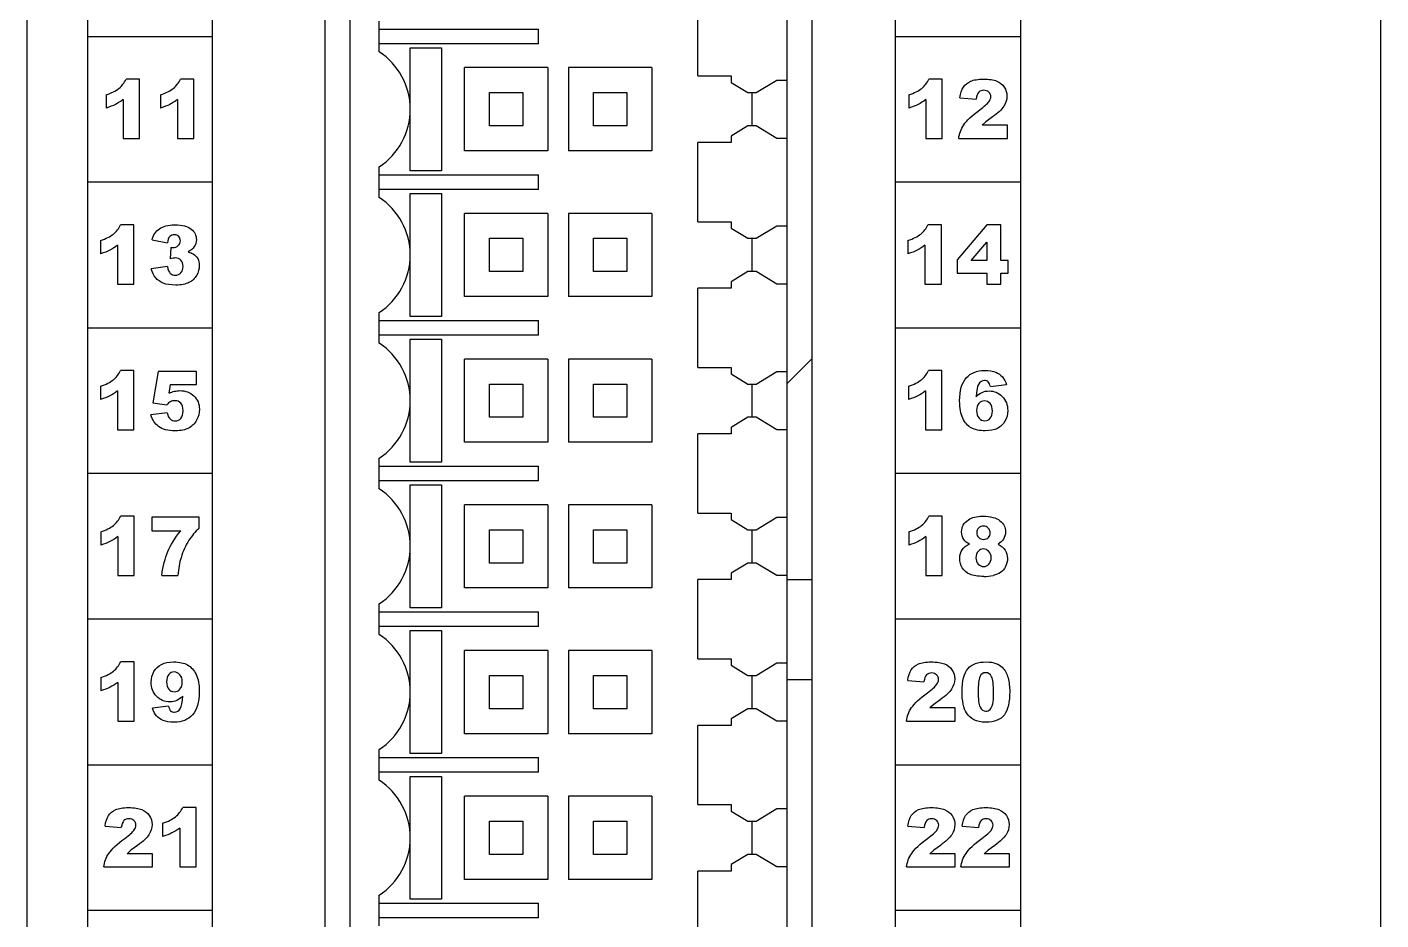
# Model space of a CAD drawing. Header units: millimetres. Extents: x 103 to 136, y 26 to 156.
# Drawn here: x 103.44 to 135.94, y 69.65 to 91.1 of the extents above; entities that cross this region are included whole.
import ezdxf

# ---------------------------------------------------------------- set-up
doc = ezdxf.new("R2010")
doc.units = ezdxf.units.MM
doc.header["$LTSCALE"] = 16.335
doc.layers.get('0').update_dxf_attribs({"linetype": 'CONTINUOUS'})

msp = doc.modelspace()

# ---------------------------------------------------------------- linework, layer by layer
at = {"linetype": 'Continuous'}
for p, q in [((103.435, 32.122), (103.435, 118.022)), ((135.935, 32.122), (135.935, 118.022)), ((111.185, 111.872), (111.185, 41.872)), ((121.685, 41.872), (121.685, 111.872)), ((110.585, 111.472), (110.585, 42.272)), ((122.285, 42.272), (122.285, 111.472)), ((104.885, 108.372), (104.885, 45.372)), ((107.885, 45.372), (107.885, 108.372)), ((124.285, 45.372), (124.285, 108.372)), ((127.285, 108.372), (127.285, 45.372)), ((119.535, 89.922), (119.535, 91.822)), ((111.885, 90.505), (111.885, 91.239)), ((111.885, 91.047), (115.71, 91.047)), ((115.71, 90.697), (115.71, 91.047)), ((104.885, 90.872), (107.885, 90.872)), ((115.71, 90.697), (111.885, 90.697)), ((124.285, 90.872), (127.285, 90.872)), ((112.635, 89.126), (112.635, 90.597)), ((112.635, 90.597), (113.387, 90.597)), ((113.387, 90.597), (113.387, 87.647)), ((113.935, 88.122), (113.935, 90.122)), ((115.935, 90.122), (113.935, 90.122)), ((115.935, 90.122), (115.935, 88.122)), ((116.435, 90.122), (116.435, 88.122)), ((118.435, 90.122), (116.435, 90.122)), ((118.435, 90.122), (118.435, 88.122)), ((106.134, 89.846), (105.812, 89.846)), ((106.134, 88.422), (106.134, 89.846)), ((107.439, 89.846), (107.117, 89.846)), ((107.439, 88.422), (107.439, 89.846)), ((119.535, 89.922), (120.335, 89.922)), ((120.335, 89.922), (120.335, 89.764)), ((120.335, 89.764), (120.738, 89.522)), ((120.935, 89.522), (121.435, 89.823)), ((121.435, 89.823), (121.685, 89.823)), ((125.406, 89.846), (125.084, 89.846)), ((125.406, 88.422), (125.406, 89.846)), ((105.332, 89.471), (105.332, 89.152)), ((106.636, 89.471), (106.636, 89.152)), ((114.535, 88.722), (114.535, 89.522)), ((114.535, 89.522), (115.335, 89.522)), ((115.335, 89.522), (115.335, 88.722)), ((117.035, 88.722), (117.035, 89.522)), ((117.035, 89.522), (117.835, 89.522)), ((117.835, 89.522), (117.835, 88.722)), ((120.738, 89.522), (120.935, 89.522)), ((120.835, 89.522), (120.835, 88.722)), ((124.603, 89.471), (124.603, 89.152)), ((125.829, 89.399), (126.218, 89.368)), ((105.741, 89.355), (105.741, 88.422)), ((107.045, 89.355), (107.045, 88.422)), ((112.635, 87.647), (112.635, 89.118)), ((125.012, 89.355), (125.012, 88.422)), ((126.453, 88.824), (126.36, 88.739)), ((126.967, 88.739), (126.36, 88.739)), ((126.61, 88.938), (126.453, 88.824)), ((126.967, 88.422), (126.967, 88.739)), ((105.741, 88.422), (106.134, 88.422)), ((107.045, 88.422), (107.439, 88.422)), ((115.335, 88.722), (114.535, 88.722)), ((117.835, 88.722), (117.035, 88.722)), ((120.738, 88.722), (120.335, 88.48)), ((120.335, 88.48), (120.335, 88.322)), ((120.935, 88.722), (120.738, 88.722)), ((121.435, 88.422), (120.935, 88.722)), ((121.685, 88.422), (121.435, 88.422)), ((125.012, 88.422), (125.406, 88.422)), ((125.8, 88.422), (126.967, 88.422)), ((115.935, 88.122), (113.935, 88.122)), ((118.435, 88.122), (116.435, 88.122)), ((119.535, 86.422), (119.535, 88.322)), ((120.335, 88.322), (119.535, 88.322)), ((111.885, 87.005), (111.885, 87.739)), ((111.885, 87.547), (115.71, 87.547)), ((113.387, 87.647), (112.635, 87.647)), ((115.71, 87.197), (115.71, 87.547)), ((107.885, 87.372), (104.885, 87.372)), ((115.71, 87.197), (111.885, 87.197)), ((127.285, 87.372), (124.285, 87.372)), ((112.635, 85.626), (112.635, 87.097)), ((112.635, 87.097), (113.387, 87.097)), ((113.387, 87.097), (113.387, 84.147)), ((113.935, 84.622), (113.935, 86.622)), ((115.935, 86.622), (113.935, 86.622)), ((115.935, 86.622), (115.935, 84.622)), ((116.435, 86.622), (116.435, 84.622)), ((118.435, 86.622), (116.435, 86.622)), ((118.435, 86.622), (118.435, 84.622)), ((106.002, 86.346), (105.68, 86.346)), ((106.002, 84.922), (106.002, 86.346)), ((119.535, 86.422), (120.335, 86.422)), ((120.335, 86.422), (120.335, 86.264)), ((120.335, 86.264), (120.738, 86.022)), ((120.935, 86.022), (121.435, 86.323)), ((121.435, 86.323), (121.685, 86.323)), ((125.383, 86.346), (125.061, 86.346)), ((125.383, 84.922), (125.383, 86.346)), ((126.475, 86.346), (125.766, 85.504)), ((126.814, 86.346), (126.475, 86.346)), ((126.814, 85.486), (126.814, 86.346)), ((105.2, 85.971), (105.2, 85.652)), ((105.609, 85.855), (105.609, 84.922)), ((106.435, 85.983), (106.803, 85.917)), ((106.887, 85.805), (106.867, 85.527)), ((106.887, 85.805), (106.937, 85.8)), ((114.535, 85.222), (114.535, 86.022)), ((114.535, 86.022), (115.335, 86.022)), ((115.335, 86.022), (115.335, 85.222)), ((117.035, 85.222), (117.035, 86.022)), ((117.035, 86.022), (117.835, 86.022)), ((117.835, 86.022), (117.835, 85.222)), ((120.738, 86.022), (120.935, 86.022)), ((120.835, 86.022), (120.835, 85.222)), ((124.581, 85.971), (124.581, 85.652)), ((124.99, 85.855), (124.99, 84.922)), ((126.099, 85.486), (126.475, 85.926)), ((126.475, 85.926), (126.475, 85.486)), ((112.635, 84.147), (112.635, 85.618)), ((125.766, 85.504), (125.766, 85.184)), ((126.475, 85.486), (126.099, 85.486)), ((126.989, 85.486), (126.814, 85.486)), ((126.989, 85.184), (126.989, 85.486)), ((106.803, 85.344), (106.414, 85.292)), ((115.335, 85.222), (114.535, 85.222)), ((117.835, 85.222), (117.035, 85.222)), ((120.738, 85.222), (120.335, 84.98)), ((120.935, 85.222), (120.738, 85.222)), ((121.435, 84.922), (120.935, 85.222)), ((125.766, 85.184), (126.475, 85.184)), ((126.475, 85.184), (126.475, 84.922)), ((126.814, 85.184), (126.989, 85.184)), ((126.814, 84.922), (126.814, 85.184)), ((105.609, 84.922), (106.002, 84.922)), ((120.335, 84.98), (120.335, 84.822)), ((121.685, 84.922), (121.435, 84.922)), ((124.99, 84.922), (125.383, 84.922)), ((126.475, 84.922), (126.814, 84.922)), ((115.935, 84.622), (113.935, 84.622)), ((118.435, 84.622), (116.435, 84.622)), ((120.335, 84.822), (119.535, 84.822)), ((119.535, 82.922), (119.535, 84.822)), ((111.885, 83.505), (111.885, 84.239)), ((104.885, 83.872), (107.885, 83.872)), ((111.885, 84.047), (115.71, 84.047)), ((113.387, 84.147), (112.635, 84.147)), ((115.71, 83.697), (115.71, 84.047)), ((124.285, 83.872), (127.285, 83.872)), ((115.71, 83.697), (111.885, 83.697)), ((112.635, 82.126), (112.635, 83.597)), ((112.635, 83.597), (113.387, 83.597)), ((113.387, 83.597), (113.387, 80.647)), ((113.935, 81.122), (113.935, 83.122)), ((115.935, 83.122), (113.935, 83.122)), ((115.935, 83.122), (115.935, 81.122)), ((116.435, 83.122), (116.435, 81.122)), ((118.435, 83.122), (116.435, 83.122)), ((118.435, 83.122), (118.435, 81.122)), ((119.535, 82.922), (120.335, 82.922)), ((120.335, 82.922), (120.335, 82.764)), ((121.685, 82.533), (122.285, 83.133)), ((106.001, 82.846), (105.679, 82.846)), ((106.001, 81.422), (106.001, 82.846)), ((106.582, 82.822), (106.458, 82.07)), ((107.505, 82.822), (106.582, 82.822)), ((107.505, 82.512), (107.505, 82.822)), ((120.335, 82.764), (120.738, 82.522)), ((120.935, 82.522), (121.435, 82.823)), ((121.435, 82.823), (121.685, 82.823)), ((125.397, 82.846), (125.075, 82.846)), ((125.397, 81.422), (125.397, 82.846)), ((105.199, 82.471), (105.199, 82.152)), ((105.607, 82.355), (105.607, 81.422)), ((106.846, 82.302), (106.879, 82.512)), ((106.879, 82.512), (107.505, 82.512)), ((114.535, 82.522), (115.335, 82.522)), ((114.535, 81.722), (114.535, 82.522)), ((115.335, 82.522), (115.335, 81.722)), ((117.035, 82.522), (117.835, 82.522)), ((117.035, 81.722), (117.035, 82.522)), ((117.835, 82.522), (117.835, 81.722)), ((120.738, 82.522), (120.935, 82.522)), ((120.835, 82.522), (120.835, 81.722)), ((124.595, 82.471), (124.595, 82.152)), ((125.004, 82.355), (125.004, 81.422)), ((126.559, 82.46), (126.946, 82.507)), ((106.458, 82.07), (106.79, 82.022)), ((112.635, 80.647), (112.635, 82.118)), ((106.801, 81.828), (106.408, 81.785)), ((115.335, 81.722), (114.535, 81.722)), ((117.835, 81.722), (117.035, 81.722)), ((120.738, 81.722), (120.335, 81.48)), ((120.935, 81.722), (120.738, 81.722)), ((121.435, 81.422), (120.935, 81.722)), ((105.607, 81.422), (106.001, 81.422)), ((120.335, 81.322), (119.535, 81.322)), ((119.535, 79.422), (119.535, 81.322)), ((120.335, 81.48), (120.335, 81.322)), ((121.685, 81.422), (121.435, 81.422)), ((125.004, 81.422), (125.397, 81.422)), ((115.935, 81.122), (113.935, 81.122)), ((118.435, 81.122), (116.435, 81.122)), ((111.885, 80.005), (111.885, 80.739)), ((113.387, 80.647), (112.635, 80.647)), ((107.885, 80.372), (104.885, 80.372)), ((111.885, 80.547), (115.71, 80.547)), ((115.71, 80.197), (115.71, 80.547)), ((127.285, 80.372), (124.285, 80.372)), ((115.71, 80.197), (111.885, 80.197)), ((112.635, 80.097), (113.387, 80.097)), ((112.635, 78.626), (112.635, 80.097)), ((113.387, 80.097), (113.387, 77.147)), ((106.004, 79.346), (105.682, 79.346)), ((106.004, 77.922), (106.004, 79.346)), ((106.433, 79.322), (106.433, 78.994)), ((107.569, 79.322), (106.433, 79.322)), ((107.569, 79.06), (107.569, 79.322)), ((115.935, 79.622), (113.935, 79.622)), ((113.935, 77.622), (113.935, 79.622)), ((115.935, 79.622), (115.935, 77.622)), ((118.435, 79.622), (116.435, 79.622)), ((116.435, 79.622), (116.435, 77.622)), ((118.435, 79.622), (118.435, 77.622)), ((119.535, 79.422), (120.335, 79.422)), ((120.335, 79.422), (120.335, 79.264)), ((120.935, 79.022), (121.435, 79.323)), ((121.435, 79.323), (121.685, 79.323)), ((125.403, 79.346), (125.081, 79.346)), ((125.403, 77.922), (125.403, 79.346)), ((106.433, 78.994), (107.125, 78.994)), ((114.535, 79.022), (115.335, 79.022)), ((114.535, 78.222), (114.535, 79.022)), ((115.335, 79.022), (115.335, 78.222)), ((117.035, 79.022), (117.835, 79.022)), ((117.035, 78.222), (117.035, 79.022)), ((117.835, 79.022), (117.835, 78.222)), ((120.335, 79.264), (120.738, 79.022)), ((120.738, 79.022), (120.935, 79.022)), ((120.835, 79.022), (120.835, 78.222)), ((105.202, 78.971), (105.202, 78.652)), ((105.61, 78.855), (105.61, 77.922)), ((124.601, 78.971), (124.601, 78.652)), ((125.009, 78.855), (125.009, 77.922)), ((112.635, 77.147), (112.635, 78.618)), ((115.335, 78.222), (114.535, 78.222)), ((117.835, 78.222), (117.035, 78.222)), ((120.738, 78.222), (120.335, 77.98)), ((120.935, 78.222), (120.738, 78.222)), ((121.435, 77.922), (120.935, 78.222)), ((105.61, 77.922), (106.004, 77.922)), ((106.669, 77.922), (107.057, 77.922)), ((120.335, 77.822), (119.535, 77.822)), ((119.535, 75.922), (119.535, 77.822)), ((120.335, 77.98), (120.335, 77.822)), ((121.685, 77.922), (121.435, 77.922)), ((121.685, 77.822), (122.285, 77.822)), ((121.685, 77.822), (122.285, 77.822)), ((125.009, 77.922), (125.403, 77.922)), ((115.935, 77.622), (113.935, 77.622)), ((118.435, 77.622), (116.435, 77.622)), ((111.885, 76.505), (111.885, 77.239)), ((111.885, 77.047), (115.71, 77.047)), ((113.387, 77.147), (112.635, 77.147)), ((115.71, 76.697), (115.71, 77.047)), ((107.885, 76.872), (104.885, 76.872)), ((127.285, 76.872), (124.285, 76.872)), ((115.71, 76.697), (111.885, 76.697)), ((112.635, 76.597), (113.387, 76.597)), ((112.635, 75.126), (112.635, 76.597)), ((113.387, 76.597), (113.387, 73.647)), ((115.935, 76.122), (113.935, 76.122)), ((113.935, 74.122), (113.935, 76.122)), ((115.935, 76.122), (115.935, 74.122)), ((118.435, 76.122), (116.435, 76.122)), ((116.435, 76.122), (116.435, 74.122)), ((118.435, 76.122), (118.435, 74.122)), ((106.004, 75.846), (105.682, 75.846)), ((106.004, 74.422), (106.004, 75.846)), ((119.535, 75.922), (120.335, 75.922)), ((120.335, 75.922), (120.335, 75.764)), ((120.335, 75.764), (120.738, 75.522)), ((120.935, 75.522), (121.435, 75.823)), ((121.435, 75.823), (121.685, 75.823)), ((105.202, 75.471), (105.202, 75.152)), ((114.535, 75.522), (115.335, 75.522)), ((114.535, 74.722), (114.535, 75.522)), ((115.335, 75.522), (115.335, 74.722)), ((117.035, 75.522), (117.835, 75.522)), ((117.035, 74.722), (117.035, 75.522)), ((117.835, 75.522), (117.835, 74.722)), ((120.738, 75.522), (120.935, 75.522)), ((120.835, 75.522), (120.835, 74.722)), ((121.685, 75.422), (122.285, 75.422)), ((121.685, 75.422), (122.285, 75.422)), ((105.611, 75.355), (105.611, 74.422)), ((112.635, 73.647), (112.635, 75.118)), ((124.575, 75.399), (124.965, 75.368)), ((106.831, 74.785), (106.444, 74.737)), ((125.199, 74.824), (125.106, 74.739)), ((125.356, 74.938), (125.199, 74.824)), ((115.335, 74.722), (114.535, 74.722)), ((117.835, 74.722), (117.035, 74.722)), ((120.738, 74.722), (120.335, 74.48)), ((120.335, 74.48), (120.335, 74.322)), ((120.935, 74.722), (120.738, 74.722)), ((121.435, 74.422), (120.935, 74.722)), ((125.714, 74.739), (125.106, 74.739)), ((125.714, 74.422), (125.714, 74.739)), ((105.611, 74.422), (106.004, 74.422)), ((115.935, 74.122), (113.935, 74.122)), ((118.435, 74.122), (116.435, 74.122)), ((120.335, 74.322), (119.535, 74.322)), ((119.535, 72.422), (119.535, 74.322)), ((121.685, 74.422), (121.435, 74.422)), ((124.547, 74.422), (125.714, 74.422)), ((111.885, 73.005), (111.885, 73.739)), ((111.885, 73.547), (115.71, 73.547)), ((113.387, 73.647), (112.635, 73.647)), ((115.71, 73.197), (115.71, 73.547)), ((104.885, 73.372), (107.885, 73.372)), ((115.71, 73.197), (111.885, 73.197)), ((124.285, 73.372), (127.285, 73.372)), ((112.635, 73.097), (113.387, 73.097)), ((112.635, 71.626), (112.635, 73.097)), ((113.387, 73.097), (113.387, 70.147)), ((115.935, 72.622), (113.935, 72.622)), ((113.935, 70.622), (113.935, 72.622)), ((115.935, 72.622), (115.935, 70.622)), ((118.435, 72.622), (116.435, 72.622)), ((116.435, 72.622), (116.435, 70.622)), ((118.435, 72.622), (118.435, 70.622)), ((107.493, 72.346), (107.171, 72.346)), ((107.493, 70.922), (107.493, 72.346)), ((119.535, 72.422), (120.335, 72.422)), ((120.335, 72.422), (120.335, 72.264)), ((120.335, 72.264), (120.738, 72.022)), ((120.935, 72.022), (121.435, 72.323)), ((121.435, 72.323), (121.685, 72.323)), ((105.307, 71.899), (105.696, 71.868)), ((106.69, 71.971), (106.69, 71.652)), ((107.099, 71.855), (107.099, 70.922)), ((114.535, 72.022), (115.335, 72.022)), ((114.535, 71.222), (114.535, 72.022)), ((115.335, 72.022), (115.335, 71.222)), ((117.035, 72.022), (117.835, 72.022)), ((117.035, 71.222), (117.035, 72.022)), ((117.835, 72.022), (117.835, 71.222)), ((120.738, 72.022), (120.935, 72.022)), ((120.835, 72.022), (120.835, 71.222)), ((124.578, 71.899), (124.968, 71.868)), ((125.883, 71.899), (126.272, 71.868)), ((112.635, 70.147), (112.635, 71.618)), ((105.93, 71.324), (105.838, 71.239)), ((106.445, 71.239), (105.838, 71.239)), ((106.088, 71.438), (105.93, 71.324)), ((106.445, 70.922), (106.445, 71.239)), ((115.335, 71.222), (114.535, 71.222)), ((117.835, 71.222), (117.035, 71.222)), ((120.738, 71.222), (120.335, 70.98)), ((120.935, 71.222), (120.738, 71.222)), ((121.435, 70.922), (120.935, 71.222)), ((125.202, 71.324), (125.109, 71.239)), ((125.716, 71.239), (125.109, 71.239)), ((125.359, 71.438), (125.202, 71.324)), ((125.716, 70.922), (125.716, 71.239)), ((126.506, 71.324), (126.414, 71.239)), ((127.021, 71.239), (126.414, 71.239)), ((126.664, 71.438), (126.506, 71.324)), ((127.021, 70.922), (127.021, 71.239)), ((105.278, 70.922), (106.445, 70.922)), ((107.099, 70.922), (107.493, 70.922)), ((120.335, 70.98), (120.335, 70.822)), ((121.685, 70.922), (121.435, 70.922)), ((124.55, 70.922), (125.716, 70.922)), ((125.854, 70.922), (127.021, 70.922)), ((115.935, 70.622), (113.935, 70.622)), ((118.435, 70.622), (116.435, 70.622)), ((120.335, 70.822), (119.535, 70.822)), ((119.535, 68.922), (119.535, 70.822)), ((111.885, 69.505), (111.885, 70.239)), ((111.885, 70.047), (115.71, 70.047)), ((113.387, 70.147), (112.635, 70.147)), ((115.71, 69.697), (115.71, 70.047)), ((107.885, 69.872), (104.885, 69.872)), ((115.71, 69.697), (111.885, 69.697)), ((127.285, 69.872), (124.285, 69.872))]:
    msp.add_line(p, q, dxfattribs=at)
for centre, radius, start, end in [((110.985, 89.122), 1.65, 303.0557, 56.9443), ((110.985, 85.622), 1.65, 303.0557, 56.9443), ((110.985, 82.122), 1.65, 303.0557, 56.9443), ((110.985, 78.622), 1.65, 303.0557, 56.9443), ((126.405, 78.969), 1.071, 270.0061, 282.0044), ((110.985, 75.122), 1.65, 303.0557, 56.9443), ((110.985, 71.622), 1.65, 303.0557, 56.9443)]:
    msp.add_arc(centre, radius, start, end, dxfattribs=at)
for points in [[(105.64, 89.625), (105.713, 89.684), (105.77, 89.758), (105.812, 89.846)], [(106.945, 89.625), (107.017, 89.684), (107.075, 89.758), (107.117, 89.846)], [(124.912, 89.625), (124.985, 89.684), (125.042, 89.758), (125.084, 89.846)], [(125.912, 89.656), (125.953, 89.716), (126.01, 89.764), (126.085, 89.797)], [(126.085, 89.797), (126.159, 89.829), (126.261, 89.846), (126.393, 89.846)], [(126.393, 89.846), (126.53, 89.846), (126.636, 89.83), (126.712, 89.799)], [(126.712, 89.799), (126.788, 89.768), (126.848, 89.72), (126.892, 89.655)], [(105.332, 89.471), (105.464, 89.513), (105.567, 89.565), (105.64, 89.625)], [(106.636, 89.471), (106.768, 89.513), (106.871, 89.565), (106.945, 89.625)], [(124.603, 89.471), (124.735, 89.513), (124.838, 89.565), (124.912, 89.625)], [(125.829, 89.399), (125.844, 89.508), (125.872, 89.594), (125.912, 89.656)], [(126.282, 89.533), (126.25, 89.502), (126.229, 89.446), (126.218, 89.368)], [(126.404, 89.58), (126.354, 89.58), (126.313, 89.564), (126.282, 89.533)], [(126.522, 89.534), (126.491, 89.565), (126.451, 89.58), (126.404, 89.58)], [(126.57, 89.425), (126.57, 89.467), (126.554, 89.503), (126.522, 89.534)], [(126.522, 89.3), (126.554, 89.344), (126.57, 89.385), (126.57, 89.425)], [(126.957, 89.439), (126.957, 89.353), (126.932, 89.271), (126.882, 89.194)], [(126.892, 89.655), (126.936, 89.59), (126.957, 89.519), (126.957, 89.439)], [(105.556, 89.238), (105.496, 89.207), (105.422, 89.179), (105.332, 89.152)], [(105.741, 89.355), (105.677, 89.307), (105.615, 89.268), (105.556, 89.238)], [(106.86, 89.238), (106.801, 89.207), (106.726, 89.179), (106.636, 89.152)], [(107.045, 89.355), (106.981, 89.307), (106.919, 89.268), (106.86, 89.238)], [(124.827, 89.238), (124.768, 89.207), (124.693, 89.179), (124.603, 89.152)], [(125.012, 89.355), (124.948, 89.307), (124.886, 89.268), (124.827, 89.238)], [(125.921, 88.747), (125.989, 88.848), (126.116, 88.969), (126.303, 89.107)], [(126.303, 89.107), (126.417, 89.191), (126.49, 89.256), (126.522, 89.3)], [(126.882, 89.194), (126.832, 89.116), (126.742, 89.031), (126.61, 88.938)], [(125.8, 88.422), (125.813, 88.537), (125.854, 88.646), (125.921, 88.747)], [(105.509, 86.125), (105.581, 86.184), (105.638, 86.258), (105.68, 86.346)], [(106.435, 85.983), (106.465, 86.1), (106.524, 86.19), (106.611, 86.252)], [(106.611, 86.252), (106.698, 86.315), (106.821, 86.346), (106.98, 86.346)], [(106.98, 86.346), (107.163, 86.346), (107.294, 86.312), (107.376, 86.244)], [(107.376, 86.244), (107.458, 86.175), (107.499, 86.09), (107.499, 85.987)], [(124.89, 86.125), (124.962, 86.184), (125.019, 86.258), (125.061, 86.346)], [(105.2, 85.971), (105.332, 86.013), (105.435, 86.065), (105.509, 86.125)], [(105.609, 85.855), (105.545, 85.807), (105.483, 85.768), (105.424, 85.738)], [(106.861, 86.063), (106.832, 86.035), (106.812, 85.986), (106.803, 85.917)], [(106.973, 86.105), (106.927, 86.105), (106.889, 86.09), (106.861, 86.063)], [(106.937, 85.8), (106.988, 85.8), (107.03, 85.816), (107.064, 85.849)], [(107.077, 86.066), (107.052, 86.091), (107.016, 86.105), (106.973, 86.105)], [(107.064, 85.849), (107.099, 85.881), (107.116, 85.919), (107.116, 85.964)], [(107.116, 85.964), (107.116, 86.006), (107.102, 86.041), (107.077, 86.066)], [(107.449, 85.823), (107.416, 85.773), (107.366, 85.73), (107.299, 85.694)], [(107.499, 85.987), (107.499, 85.926), (107.482, 85.872), (107.449, 85.823)], [(124.581, 85.971), (124.713, 86.013), (124.816, 86.065), (124.89, 86.125)], [(124.99, 85.855), (124.926, 85.807), (124.864, 85.768), (124.805, 85.738)], [(105.424, 85.738), (105.364, 85.707), (105.29, 85.679), (105.2, 85.652)], [(106.993, 85.55), (106.962, 85.55), (106.92, 85.542), (106.867, 85.527)], [(107.128, 85.496), (107.095, 85.532), (107.05, 85.55), (106.993, 85.55)], [(107.179, 85.345), (107.179, 85.41), (107.162, 85.46), (107.128, 85.496)], [(107.299, 85.694), (107.353, 85.681), (107.395, 85.664), (107.423, 85.647)], [(107.423, 85.647), (107.469, 85.619), (107.505, 85.58), (107.531, 85.534)], [(107.531, 85.534), (107.557, 85.487), (107.57, 85.431), (107.57, 85.366)], [(124.805, 85.738), (124.745, 85.707), (124.671, 85.679), (124.581, 85.652)], [(106.523, 85.074), (106.475, 85.132), (106.439, 85.204), (106.414, 85.292)], [(106.803, 85.344), (106.818, 85.265), (106.841, 85.211), (106.873, 85.18)], [(106.873, 85.18), (106.906, 85.15), (106.947, 85.135), (106.996, 85.135)], [(106.996, 85.135), (107.048, 85.135), (107.092, 85.154), (107.126, 85.193)], [(107.126, 85.193), (107.161, 85.231), (107.179, 85.281), (107.179, 85.345)], [(107.57, 85.366), (107.57, 85.284), (107.548, 85.206), (107.506, 85.132)], [(106.704, 84.943), (106.631, 84.973), (106.571, 85.017), (106.523, 85.074)], [(107.006, 84.899), (106.878, 84.899), (106.778, 84.914), (106.704, 84.943)], [(107.322, 84.959), (107.242, 84.92), (107.136, 84.899), (107.006, 84.899)], [(107.506, 85.132), (107.463, 85.057), (107.402, 84.999), (107.322, 84.959)], [(105.199, 82.471), (105.33, 82.513), (105.434, 82.565), (105.507, 82.625)], [(105.507, 82.625), (105.58, 82.684), (105.637, 82.758), (105.679, 82.846)], [(124.595, 82.471), (124.727, 82.513), (124.83, 82.565), (124.903, 82.625)], [(124.903, 82.625), (124.976, 82.684), (125.033, 82.758), (125.075, 82.846)], [(125.822, 82.115), (125.822, 82.367), (125.875, 82.552), (125.981, 82.67)], [(125.981, 82.67), (126.088, 82.787), (126.235, 82.846), (126.424, 82.846)], [(126.42, 82.608), (126.357, 82.608), (126.307, 82.575), (126.272, 82.512)], [(126.507, 82.574), (126.484, 82.596), (126.454, 82.608), (126.42, 82.608)], [(126.424, 82.846), (126.534, 82.846), (126.622, 82.833), (126.687, 82.807)], [(126.559, 82.46), (126.549, 82.513), (126.532, 82.551), (126.507, 82.574)], [(126.687, 82.807), (126.752, 82.781), (126.806, 82.744), (126.848, 82.694)], [(126.848, 82.694), (126.891, 82.645), (126.923, 82.582), (126.946, 82.507)], [(105.422, 82.238), (105.363, 82.207), (105.288, 82.179), (105.199, 82.152)], [(105.607, 82.355), (105.543, 82.307), (105.481, 82.268), (105.422, 82.238)], [(106.846, 82.302), (106.889, 82.322), (106.932, 82.337), (106.974, 82.347)], [(106.974, 82.347), (107.016, 82.357), (107.058, 82.363), (107.1, 82.363)], [(107.1, 82.363), (107.239, 82.363), (107.353, 82.32), (107.441, 82.236)], [(107.441, 82.236), (107.528, 82.151), (107.572, 82.044), (107.572, 81.916)], [(124.819, 82.238), (124.759, 82.207), (124.685, 82.179), (124.595, 82.152)], [(125.004, 82.355), (124.94, 82.307), (124.878, 82.268), (124.819, 82.238)], [(126.272, 82.512), (126.247, 82.466), (126.228, 82.368), (126.216, 82.218)], [(126.216, 82.218), (126.262, 82.265), (126.31, 82.299), (126.36, 82.322)], [(126.36, 82.322), (126.408, 82.345), (126.465, 82.356), (126.53, 82.356)], [(126.53, 82.356), (126.654, 82.356), (126.76, 82.311), (126.846, 82.222)], [(106.875, 82.095), (106.849, 82.081), (106.82, 82.057), (106.79, 82.022)], [(106.985, 82.122), (106.946, 82.122), (106.91, 82.113), (106.875, 82.095)], [(107.126, 82.064), (107.091, 82.102), (107.044, 82.122), (106.985, 82.122)], [(107.18, 81.881), (107.18, 81.964), (107.162, 82.025), (107.126, 82.064)], [(107.572, 81.916), (107.572, 81.825), (107.549, 81.739), (107.504, 81.655)], [(125.897, 81.698), (125.847, 81.803), (125.822, 81.942), (125.822, 82.115)], [(126.284, 82.056), (126.248, 82.015), (126.23, 81.958), (126.23, 81.884)], [(126.421, 82.116), (126.366, 82.116), (126.321, 82.096), (126.284, 82.056)], [(126.553, 82.053), (126.517, 82.095), (126.473, 82.116), (126.421, 82.116)], [(126.607, 81.873), (126.607, 81.951), (126.589, 82.012), (126.553, 82.053)], [(126.846, 82.222), (126.932, 82.133), (126.976, 82.02), (126.976, 81.884)], [(106.479, 81.621), (106.451, 81.665), (106.427, 81.719), (106.408, 81.785)], [(106.591, 81.503), (106.545, 81.537), (106.508, 81.577), (106.479, 81.621)], [(106.801, 81.828), (106.811, 81.765), (106.833, 81.717), (106.868, 81.684)], [(106.868, 81.684), (106.902, 81.652), (106.944, 81.635), (106.993, 81.635)], [(106.993, 81.635), (107.047, 81.635), (107.091, 81.655), (107.127, 81.696)], [(107.127, 81.696), (107.162, 81.738), (107.18, 81.799), (107.18, 81.881)], [(107.504, 81.655), (107.459, 81.571), (107.395, 81.508), (107.313, 81.464)], [(126.101, 81.47), (126.016, 81.518), (125.948, 81.593), (125.897, 81.698)], [(126.23, 81.884), (126.23, 81.807), (126.249, 81.748), (126.287, 81.705)], [(126.287, 81.705), (126.325, 81.662), (126.372, 81.641), (126.427, 81.641)], [(126.427, 81.641), (126.478, 81.641), (126.521, 81.66), (126.556, 81.699)], [(126.556, 81.699), (126.59, 81.738), (126.607, 81.796), (126.607, 81.873)], [(126.91, 81.631), (126.866, 81.554), (126.806, 81.496), (126.728, 81.457)], [(126.976, 81.884), (126.976, 81.791), (126.954, 81.707), (126.91, 81.631)], [(106.759, 81.425), (106.693, 81.442), (106.637, 81.468), (106.591, 81.503)], [(106.997, 81.399), (106.904, 81.399), (106.825, 81.408), (106.759, 81.425)], [(107.313, 81.464), (107.231, 81.42), (107.125, 81.399), (106.997, 81.399)], [(126.438, 81.399), (126.298, 81.399), (126.185, 81.422), (126.101, 81.47)], [(126.728, 81.457), (126.651, 81.419), (126.554, 81.399), (126.438, 81.399)], [(105.51, 79.125), (105.583, 79.184), (105.64, 79.258), (105.682, 79.346)], [(124.909, 79.125), (124.982, 79.184), (125.039, 79.258), (125.081, 79.346)], [(126.034, 79.26), (126.12, 79.318), (126.234, 79.346), (126.375, 79.346)], [(126.375, 79.346), (126.562, 79.346), (126.7, 79.31), (126.789, 79.239)], [(105.202, 78.971), (105.333, 79.013), (105.436, 79.065), (105.51, 79.125)], [(106.813, 78.497), (106.879, 78.652), (106.983, 78.817), (107.125, 78.994)], [(107.569, 79.06), (107.47, 78.97), (107.388, 78.874), (107.322, 78.77)], [(124.601, 78.971), (124.732, 79.013), (124.836, 79.065), (124.909, 79.125)], [(125.869, 78.973), (125.869, 79.089), (125.923, 79.186), (126.034, 79.26)], [(126.279, 79.065), (126.249, 79.035), (126.235, 78.997), (126.235, 78.95)], [(126.394, 79.109), (126.346, 79.109), (126.308, 79.094), (126.279, 79.065)], [(126.508, 79.063), (126.478, 79.094), (126.44, 79.109), (126.394, 79.109)], [(126.554, 78.946), (126.554, 78.994), (126.538, 79.033), (126.508, 79.063)], [(126.789, 79.239), (126.879, 79.168), (126.924, 79.078), (126.924, 78.97)], [(105.425, 78.738), (105.366, 78.707), (105.291, 78.679), (105.202, 78.652)], [(105.61, 78.855), (105.546, 78.807), (105.484, 78.768), (105.425, 78.738)], [(107.322, 78.77), (107.241, 78.644), (107.177, 78.504), (107.131, 78.35)], [(124.824, 78.738), (124.765, 78.707), (124.69, 78.679), (124.601, 78.652)], [(125.009, 78.855), (124.945, 78.807), (124.883, 78.768), (124.824, 78.738)], [(125.926, 78.784), (125.888, 78.838), (125.869, 78.901), (125.869, 78.973)], [(125.883, 78.542), (125.921, 78.599), (125.98, 78.643), (126.06, 78.675)], [(126.06, 78.675), (125.999, 78.707), (125.954, 78.744), (125.926, 78.784)], [(126.235, 78.95), (126.235, 78.901), (126.249, 78.862), (126.279, 78.832)], [(126.279, 78.832), (126.31, 78.803), (126.35, 78.789), (126.401, 78.789)], [(126.401, 78.789), (126.445, 78.789), (126.482, 78.803), (126.511, 78.832)], [(126.511, 78.832), (126.539, 78.861), (126.554, 78.899), (126.554, 78.946)], [(126.871, 78.793), (126.844, 78.752), (126.802, 78.713), (126.745, 78.675)], [(126.745, 78.675), (126.82, 78.639), (126.876, 78.59), (126.913, 78.531)], [(126.924, 78.97), (126.924, 78.907), (126.906, 78.848), (126.871, 78.793)], [(106.669, 77.922), (106.7, 78.151), (106.748, 78.343), (106.813, 78.497)], [(107.131, 78.35), (107.094, 78.229), (107.069, 78.087), (107.057, 77.922)], [(125.826, 78.334), (125.826, 78.416), (125.845, 78.485), (125.883, 78.542)], [(125.886, 78.105), (125.846, 78.174), (125.826, 78.25), (125.826, 78.334)], [(126.267, 78.502), (126.231, 78.464), (126.214, 78.412), (126.214, 78.347)], [(126.214, 78.347), (126.214, 78.285), (126.232, 78.235), (126.27, 78.195)], [(126.394, 78.559), (126.345, 78.559), (126.303, 78.54), (126.267, 78.502)], [(126.523, 78.5), (126.486, 78.539), (126.443, 78.559), (126.394, 78.559)], [(126.579, 78.348), (126.579, 78.409), (126.56, 78.46), (126.523, 78.5)], [(126.524, 78.197), (126.56, 78.237), (126.579, 78.287), (126.579, 78.348)], [(126.913, 78.531), (126.951, 78.471), (126.97, 78.405), (126.97, 78.332)], [(126.97, 78.332), (126.97, 78.261), (126.954, 78.196), (126.921, 78.135)], [(126.066, 77.951), (125.987, 77.985), (125.927, 78.037), (125.886, 78.105)], [(126.27, 78.195), (126.307, 78.156), (126.35, 78.137), (126.399, 78.137)], [(126.399, 78.137), (126.445, 78.137), (126.487, 78.156), (126.524, 78.197)], [(126.921, 78.135), (126.889, 78.074), (126.85, 78.027), (126.803, 77.995)], [(126.406, 77.899), (126.257, 77.899), (126.144, 77.917), (126.066, 77.951)], [(126.803, 77.995), (126.756, 77.962), (126.698, 77.937), (126.628, 77.922)], [(105.511, 75.625), (105.583, 75.684), (105.64, 75.758), (105.682, 75.846)], [(106.481, 75.614), (106.525, 75.691), (106.585, 75.748), (106.662, 75.787)], [(106.662, 75.787), (106.739, 75.826), (106.836, 75.846), (106.953, 75.846)], [(106.953, 75.846), (107.092, 75.846), (107.205, 75.821), (107.29, 75.773)], [(107.29, 75.773), (107.374, 75.726), (107.441, 75.65), (107.492, 75.545)], [(124.659, 75.656), (124.699, 75.716), (124.757, 75.764), (124.831, 75.797)], [(124.831, 75.797), (124.906, 75.829), (125.008, 75.846), (125.14, 75.846)], [(125.14, 75.846), (125.276, 75.846), (125.382, 75.83), (125.458, 75.799)], [(125.458, 75.799), (125.535, 75.768), (125.594, 75.72), (125.638, 75.655)], [(126.023, 75.687), (126.119, 75.793), (126.265, 75.846), (126.461, 75.846)], [(126.461, 75.846), (126.555, 75.846), (126.632, 75.834), (126.693, 75.811)], [(126.693, 75.811), (126.754, 75.788), (126.803, 75.757), (126.841, 75.72)], [(105.202, 75.471), (105.334, 75.513), (105.437, 75.565), (105.511, 75.625)], [(106.415, 75.36), (106.415, 75.453), (106.437, 75.538), (106.481, 75.614)], [(106.835, 75.545), (106.801, 75.506), (106.784, 75.448), (106.784, 75.371)], [(106.964, 75.604), (106.912, 75.604), (106.869, 75.584), (106.835, 75.545)], [(107.103, 75.539), (107.065, 75.582), (107.018, 75.604), (106.964, 75.604)], [(107.161, 75.361), (107.161, 75.437), (107.142, 75.496), (107.103, 75.539)], [(107.492, 75.545), (107.543, 75.439), (107.568, 75.302), (107.568, 75.13)], [(124.575, 75.399), (124.591, 75.508), (124.618, 75.594), (124.659, 75.656)], [(125.028, 75.533), (124.996, 75.502), (124.975, 75.446), (124.965, 75.368)], [(125.15, 75.58), (125.101, 75.58), (125.059, 75.564), (125.028, 75.533)], [(125.269, 75.534), (125.237, 75.565), (125.198, 75.58), (125.15, 75.58)], [(125.268, 75.3), (125.3, 75.344), (125.316, 75.385), (125.316, 75.425)], [(125.316, 75.425), (125.316, 75.467), (125.3, 75.503), (125.269, 75.534)], [(125.704, 75.439), (125.704, 75.353), (125.678, 75.271), (125.629, 75.194)], [(125.638, 75.655), (125.682, 75.59), (125.704, 75.519), (125.704, 75.439)], [(125.88, 75.128), (125.88, 75.394), (125.928, 75.58), (126.023, 75.687)], [(126.309, 75.489), (126.28, 75.424), (126.266, 75.303), (126.266, 75.127)], [(126.448, 75.587), (126.383, 75.587), (126.337, 75.554), (126.309, 75.489)], [(126.589, 75.491), (126.558, 75.555), (126.511, 75.587), (126.448, 75.587)], [(126.637, 75.117), (126.637, 75.302), (126.621, 75.427), (126.589, 75.491)], [(126.841, 75.72), (126.88, 75.683), (126.909, 75.644), (126.931, 75.603)], [(126.931, 75.603), (126.953, 75.562), (126.971, 75.514), (126.985, 75.46)], [(126.985, 75.46), (127.01, 75.354), (127.024, 75.246), (127.024, 75.133)], [(105.426, 75.238), (105.366, 75.207), (105.292, 75.179), (105.202, 75.152)], [(105.611, 75.355), (105.547, 75.307), (105.485, 75.268), (105.426, 75.238)], [(106.544, 75.022), (106.458, 75.111), (106.415, 75.224), (106.415, 75.36)], [(106.784, 75.371), (106.784, 75.292), (106.802, 75.232), (106.837, 75.191)], [(106.837, 75.191), (106.872, 75.149), (106.916, 75.129), (106.97, 75.129)], [(106.97, 75.129), (107.024, 75.129), (107.07, 75.149), (107.106, 75.189)], [(107.106, 75.189), (107.143, 75.229), (107.161, 75.287), (107.161, 75.361)], [(107.568, 75.13), (107.568, 74.877), (107.515, 74.692), (107.409, 74.574)], [(124.668, 74.747), (124.736, 74.848), (124.863, 74.969), (125.05, 75.107)], [(125.05, 75.107), (125.164, 75.191), (125.236, 75.256), (125.268, 75.3)], [(125.629, 75.194), (125.579, 75.116), (125.488, 75.031), (125.356, 74.938)], [(125.907, 74.831), (125.888, 74.921), (125.88, 75.019), (125.88, 75.128)], [(126.266, 75.127), (126.266, 74.949), (126.281, 74.826), (126.312, 74.761)], [(126.616, 74.837), (126.629, 74.896), (126.637, 74.99), (126.637, 75.117)], [(127.024, 75.133), (127.024, 74.879), (126.981, 74.693), (126.895, 74.575)], [(106.862, 74.888), (106.736, 74.888), (106.63, 74.932), (106.544, 75.022)], [(106.831, 74.785), (106.841, 74.731), (106.858, 74.693), (106.882, 74.67)], [(107.032, 74.922), (106.982, 74.899), (106.926, 74.888), (106.862, 74.888)], [(107.175, 75.027), (107.128, 74.979), (107.08, 74.944), (107.032, 74.922)], [(107.117, 74.732), (107.143, 74.778), (107.162, 74.876), (107.175, 75.027)], [(125.986, 74.62), (125.952, 74.672), (125.927, 74.741), (125.907, 74.831)], [(126.312, 74.761), (126.344, 74.696), (126.39, 74.664), (126.45, 74.664)], [(126.552, 74.705), (126.581, 74.733), (126.603, 74.777), (126.616, 74.837)], [(106.543, 74.55), (106.5, 74.6), (106.467, 74.662), (106.444, 74.737)], [(106.703, 74.437), (106.638, 74.463), (106.585, 74.501), (106.543, 74.55)], [(106.967, 74.399), (106.855, 74.399), (106.767, 74.412), (106.703, 74.437)], [(106.882, 74.67), (106.907, 74.648), (106.936, 74.637), (106.972, 74.637)], [(107.409, 74.574), (107.302, 74.457), (107.155, 74.399), (106.967, 74.399)], [(106.972, 74.637), (107.034, 74.637), (107.082, 74.669), (107.117, 74.732)], [(124.547, 74.422), (124.56, 74.537), (124.6, 74.646), (124.668, 74.747)], [(126.165, 74.455), (126.093, 74.492), (126.033, 74.548), (125.986, 74.62)], [(126.451, 74.399), (126.332, 74.399), (126.238, 74.418), (126.165, 74.455)], [(126.45, 74.664), (126.489, 74.664), (126.523, 74.677), (126.552, 74.705)], [(126.895, 74.575), (126.809, 74.457), (126.661, 74.399), (126.451, 74.399)], [(105.307, 71.899), (105.322, 72.008), (105.35, 72.094), (105.39, 72.156)], [(105.39, 72.156), (105.431, 72.216), (105.488, 72.264), (105.563, 72.297)], [(105.563, 72.297), (105.637, 72.329), (105.739, 72.346), (105.871, 72.346)], [(105.871, 72.346), (106.008, 72.346), (106.114, 72.33), (106.19, 72.299)], [(106.19, 72.299), (106.266, 72.268), (106.326, 72.22), (106.369, 72.155)], [(106.369, 72.155), (106.413, 72.09), (106.435, 72.019), (106.435, 71.939)], [(106.999, 72.125), (107.071, 72.184), (107.129, 72.258), (107.171, 72.346)], [(124.578, 71.899), (124.593, 72.008), (124.621, 72.094), (124.662, 72.156)], [(124.662, 72.156), (124.702, 72.216), (124.76, 72.264), (124.834, 72.297)], [(124.834, 72.297), (124.909, 72.329), (125.011, 72.346), (125.143, 72.346)], [(125.143, 72.346), (125.279, 72.346), (125.385, 72.33), (125.461, 72.299)], [(125.461, 72.299), (125.538, 72.268), (125.597, 72.22), (125.641, 72.155)], [(125.641, 72.155), (125.685, 72.09), (125.707, 72.019), (125.707, 71.939)], [(125.883, 71.899), (125.898, 72.008), (125.926, 72.094), (125.966, 72.156)], [(125.966, 72.156), (126.007, 72.216), (126.064, 72.264), (126.139, 72.297)], [(126.139, 72.297), (126.213, 72.329), (126.315, 72.346), (126.447, 72.346)], [(126.447, 72.346), (126.584, 72.346), (126.69, 72.33), (126.766, 72.299)], [(126.766, 72.299), (126.842, 72.268), (126.902, 72.22), (126.946, 72.155)], [(126.946, 72.155), (126.989, 72.09), (127.011, 72.019), (127.011, 71.939)], [(105.76, 72.033), (105.728, 72.002), (105.707, 71.946), (105.696, 71.868)], [(105.882, 72.08), (105.832, 72.08), (105.791, 72.064), (105.76, 72.033)], [(106, 72.034), (105.968, 72.065), (105.929, 72.08), (105.882, 72.08)], [(106.048, 71.925), (106.048, 71.967), (106.031, 72.003), (106, 72.034)], [(106, 71.8), (106.031, 71.844), (106.048, 71.885), (106.048, 71.925)], [(106.435, 71.939), (106.435, 71.853), (106.41, 71.771), (106.36, 71.694)], [(106.69, 71.971), (106.822, 72.013), (106.925, 72.065), (106.999, 72.125)], [(107.099, 71.855), (107.035, 71.807), (106.973, 71.768), (106.914, 71.738)], [(125.031, 72.033), (124.999, 72.002), (124.978, 71.946), (124.968, 71.868)], [(125.153, 72.08), (125.103, 72.08), (125.062, 72.064), (125.031, 72.033)], [(125.271, 72.034), (125.24, 72.065), (125.201, 72.08), (125.153, 72.08)], [(125.319, 71.925), (125.319, 71.967), (125.303, 72.003), (125.271, 72.034)], [(125.271, 71.8), (125.303, 71.844), (125.319, 71.885), (125.319, 71.925)], [(125.707, 71.939), (125.707, 71.853), (125.681, 71.771), (125.632, 71.694)], [(126.336, 72.033), (126.304, 72.002), (126.283, 71.946), (126.272, 71.868)], [(126.458, 72.08), (126.408, 72.08), (126.367, 72.064), (126.336, 72.033)], [(126.576, 72.034), (126.544, 72.065), (126.505, 72.08), (126.458, 72.08)], [(126.624, 71.925), (126.624, 71.967), (126.607, 72.003), (126.576, 72.034)], [(126.576, 71.8), (126.607, 71.844), (126.624, 71.885), (126.624, 71.925)], [(127.011, 71.939), (127.011, 71.853), (126.986, 71.771), (126.936, 71.694)], [(105.399, 71.247), (105.467, 71.348), (105.594, 71.469), (105.781, 71.607)], [(105.781, 71.607), (105.895, 71.691), (105.967, 71.756), (106, 71.8)], [(106.36, 71.694), (106.31, 71.616), (106.22, 71.531), (106.088, 71.438)], [(106.914, 71.738), (106.855, 71.707), (106.78, 71.679), (106.69, 71.652)], [(124.671, 71.247), (124.739, 71.348), (124.866, 71.469), (125.053, 71.607)], [(125.053, 71.607), (125.166, 71.691), (125.239, 71.756), (125.271, 71.8)], [(125.632, 71.694), (125.582, 71.616), (125.491, 71.531), (125.359, 71.438)], [(125.975, 71.247), (126.043, 71.348), (126.17, 71.469), (126.357, 71.607)], [(126.357, 71.607), (126.471, 71.691), (126.544, 71.756), (126.576, 71.8)], [(126.936, 71.694), (126.886, 71.616), (126.796, 71.531), (126.664, 71.438)], [(105.278, 70.922), (105.291, 71.037), (105.331, 71.146), (105.399, 71.247)], [(124.55, 70.922), (124.563, 71.037), (124.603, 71.146), (124.671, 71.247)], [(125.854, 70.922), (125.867, 71.037), (125.907, 71.146), (125.975, 71.247)]]:
    msp.add_open_spline(points, degree=3, dxfattribs=at)

doc.saveas('drawing.dxf')
